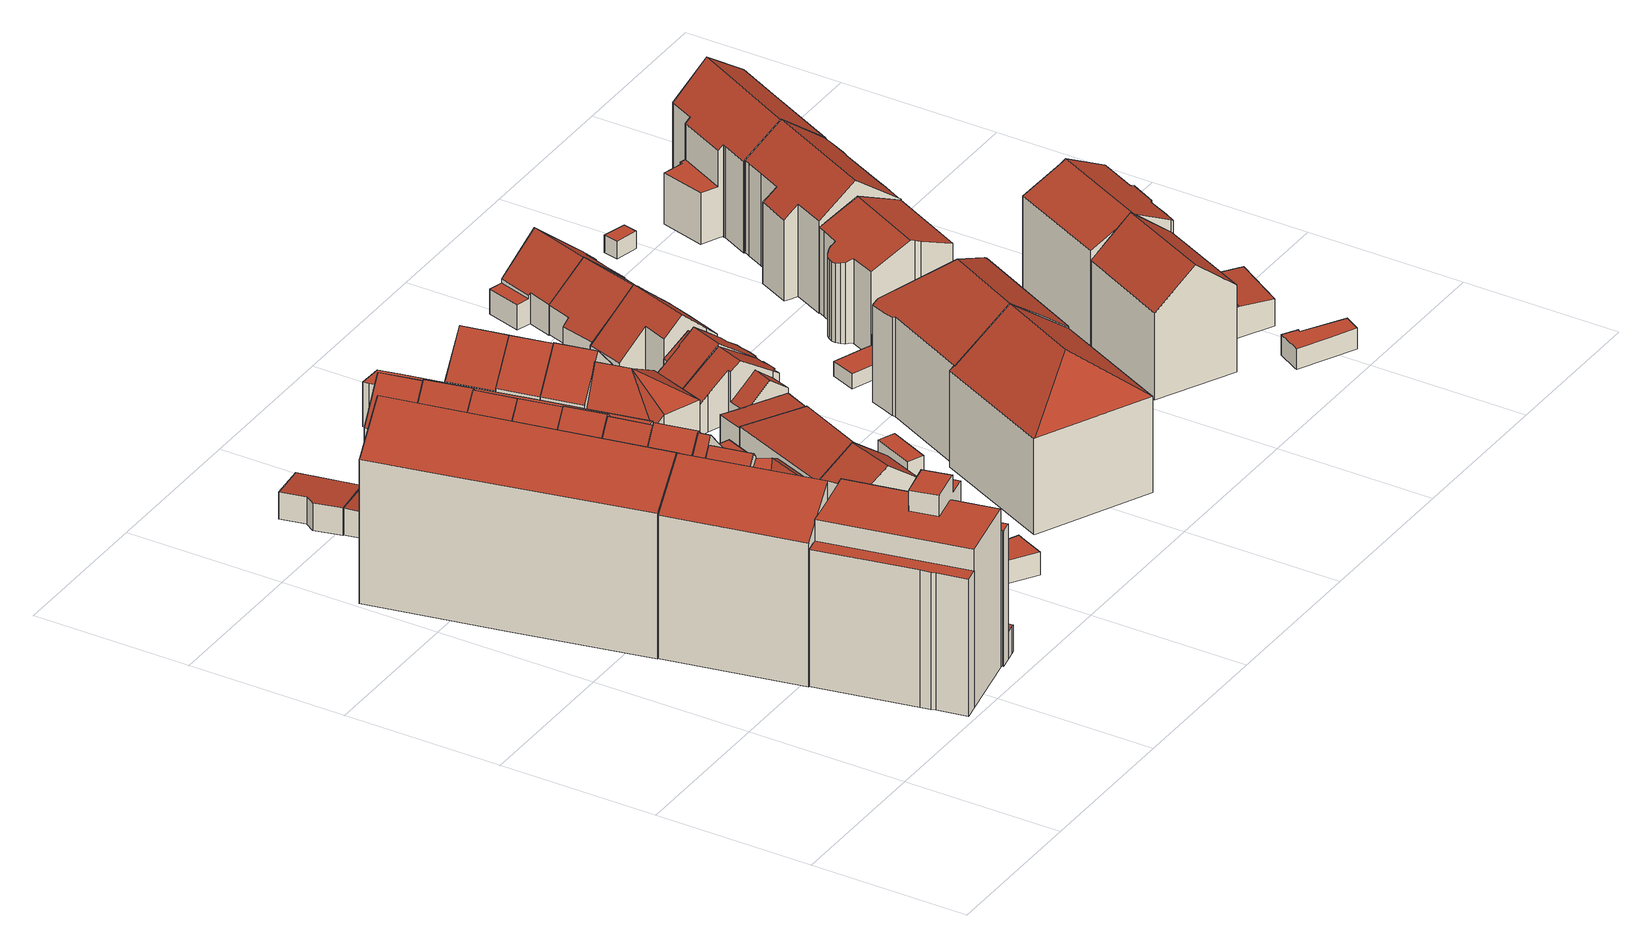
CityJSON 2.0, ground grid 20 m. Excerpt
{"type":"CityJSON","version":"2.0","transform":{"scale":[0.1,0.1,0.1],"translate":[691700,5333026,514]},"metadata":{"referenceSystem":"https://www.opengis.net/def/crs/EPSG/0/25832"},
"CityObjects":{
"building1":{"type":"Building","attributes":{"Gemeindeschluessel":"09162000","HoeheDach":"538.240","HoeheGrund":"514.840","Methode":"2000","NiedrigsteTraufeDesGebaeudes":"518.310","Geometrietyp2DReferenz":"3000","function":"31001_1000","roofType":"1000","measuredHeight":23.4,"storeysAboveGround":7},"geometry":[{"type":"MultiSurface","lod":"2","boundaries":[[[0,1,2,3,4,5]],[[6,7,8,9]],[[4,10,11,5]],[[12,13,14,15,16,8,7,17]],[[18,19,20,21]],[[22,23,2,1,24,25]],[[7,26,27,17]],[[21,20,28,29]],[[30,31,32,10,4,3]],[[33,34,35,36]],[[37,38,39,40]],[[15,14,41,42,43,38]],[[44,45,46,47]],[[12,17,27,48,49,45,44,50]],[[40,39,51,52]],[[53,54,55,56]],[[55,54,57,35,34,58,59]],[[60,61,49,48]],[[62,63,64,28]],[[56,55,59,65]],[[66,62,28,20,19,67]],[[29,28,64,68,34,33]],[[34,68,69,58]],[[43,42,70,71]],[[68,64,63,60,48,27,26,69]],[[72,50,73,32,31]],[[65,59,58,74]],[[73,47,46,61,60,63,62,66,75,32]],[[41,76,70,42]],[[77,16,15,38,37]],[[9,8,16,77]],[[78,79,67,19,18]],[[11,10,32,75]],[[24,1,0,80]],[[74,58,69,26,7,6]],[[30,3,2,23]],[[72,81,76,13,12,50]],[[46,45,49,61]],[[81,52,51,71,70,76]],[[82,83,79,78]],[[22,25,83,82]],[[81,72,31,30,23,22,82,78,18,21,29,33,36,84,53,56,65,74,6,9,77,37,40,52]],[[73,50,44,47]],[[66,67,79,80,0,5,11,75]],[[43,71,51,39,38]],[[41,14,13,76]],[[36,35,57,84]],[[84,57,54,53]],[[79,83,25,24,80]]],"semantics":{"surfaces":[{"type":"RoofSurface"},{"type":"WallSurface"},{"type":"GroundSurface"}],"values":[0,1,1,0,1,1,1,1,1,1,1,1,1,1,1,1,0,1,1,1,0,1,1,1,0,1,1,1,0,1,1,1,0,1,1,1,1,0,1,1,1,2,0,1,0,1,1,1,0]}}]},
"building2":{"type":"Building","attributes":{"Gemeindeschluessel":"09162000","HoeheDach":"537.872","HoeheGrund":"514.764","Methode":"1000","NiedrigsteTraufeDesGebaeudes":"533.471","Geometrietyp2DReferenz":"3000","function":"31001_1000","roofType":"3100","measuredHeight":23.11,"storeysAboveGround":4},"geometry":[{"type":"MultiSurface","lod":"2","boundaries":[[[85,86,87,88]],[[89,90,91,9]],[[92,93,86,85,94,95]],[[96,97,98,93,92]],[[99,96,92,95]],[[88,87,90,89]],[[100,97,96,99]],[[101,100,99,95,94,85,88,89,9]],[[98,91,90,87,86,93]],[[100,101,9,91,98,97]]],"semantics":{"surfaces":[{"type":"WallSurface"},{"type":"RoofSurface"},{"type":"GroundSurface"}],"values":[0,0,0,1,0,0,0,2,1,0]}}]},
"building3":{"type":"Building","attributes":{"Gemeindeschluessel":"09162000","HoeheDach":"537.951","HoeheGrund":"514.690","Methode":"1000","NiedrigsteTraufeDesGebaeudes":"533.495","Geometrietyp2DReferenz":"3000","function":"31001_1000","roofType":"3100","measuredHeight":23.26,"storeysAboveGround":6},"geometry":[{"type":"MultiSurface","lod":"2","boundaries":[[[102,103,104,105]],[[106,107,108,109]],[[110,111,112,113,114,115,116,117]],[[118,119,120,121]],[[122,123,124,112,111,110,117,125]],[[126,127,128,129]],[[124,130,131,86,113,112]],[[113,86,132,108,107,133,134,120,119,104,103,128,127,114]],[[117,116,115,135,136,125]],[[137,132,86,131]],[[115,114,127,126,138,135]],[[129,128,103,102]],[[105,104,119,118]],[[121,120,134,139]],[[140,133,107,106]],[[130,124,123,122,125,136,135,138,126,129,102,105,118,121,139,140,106,109,137,131]],[[139,134,133,140]],[[109,108,132,137]]],"semantics":{"surfaces":[{"type":"WallSurface"},{"type":"RoofSurface"},{"type":"GroundSurface"}],"values":[0,0,1,0,0,0,0,1,0,0,0,0,0,0,0,2,0,0]}}]},
"building4":{"type":"Building","attributes":{"Gemeindeschluessel":"09162000","HoeheDach":"518.486","HoeheGrund":"514.750","Methode":"2000","NiedrigsteTraufeDesGebaeudes":"517.344","Geometrietyp2DReferenz":"3000","function":"31001_2000","roofType":"1000","measuredHeight":3.74},"geometry":[{"type":"MultiSurface","lod":"2","boundaries":[[[141,142,143,144,145,146]],[[142,141,146,147,148,149,150,151]],[[151,152,143,142]],[[145,144,143,152,153,154,155,156]],[[156,155,148,147]],[[150,153,152,151]],[[148,155,154,149]],[[146,145,156,147]],[[149,154,153,150]]],"semantics":{"surfaces":[{"type":"WallSurface"},{"type":"GroundSurface"},{"type":"RoofSurface"}],"values":[0,1,0,2,0,0,0,0,0]}}]},
"building5":{"type":"Building","attributes":{"Gemeindeschluessel":"09162000","HoeheDach":"518.315","HoeheGrund":"514.810","Methode":"1000","NiedrigsteTraufeDesGebaeudes":"517.243","Geometrietyp2DReferenz":"3000","function":"51009_1610","roofType":"1000","measuredHeight":3.5},"geometry":[{"type":"MultiSurface","lod":"2","boundaries":[[[157,158,159,160]],[[161,162,158,157]],[[157,160,163,150,149,161]],[[163,164,153,150]],[[162,154,153,164,159,158]],[[160,159,164,163]],[[149,154,162,161]],[[150,153,154,149]]],"semantics":{"surfaces":[{"type":"WallSurface"},{"type":"GroundSurface"},{"type":"RoofSurface"}],"values":[0,0,1,0,2,0,0,0]}}]},
"building6":{"type":"Building","attributes":{"Gemeindeschluessel":"09162000","HoeheDach":"518.362","HoeheGrund":"514.770","Methode":"2000","NiedrigsteTraufeDesGebaeudes":"517.248","Geometrietyp2DReferenz":"3000","function":"51009_1610","roofType":"1000","measuredHeight":3.59},"geometry":[{"type":"MultiSurface","lod":"2","boundaries":[[[165,157,166,167,168,160]],[[169,170,171,159,172,173]],[[167,173,172,168]],[[157,165,160,159,171,170]],[[166,157,170,169,173,167]],[[168,172,159,160]]],"semantics":{"surfaces":[{"type":"GroundSurface"},{"type":"RoofSurface"},{"type":"WallSurface"}],"values":[0,1,2,2,2,2]}}]},
"building7":{"type":"Building","attributes":{"Gemeindeschluessel":"09162000","HoeheDach":"518.288","HoeheGrund":"514.710","Methode":"1000","NiedrigsteTraufeDesGebaeudes":"517.380","Geometrietyp2DReferenz":"3000","function":"31001_2000","roofType":"1000","measuredHeight":3.58},"geometry":[{"type":"MultiSurface","lod":"2","boundaries":[[[174,175,176,177]],[[178,179,180,181]],[[182,177,176,181,180,183,184]],[[182,173,174,177]],[[173,185,186,179,178,175,174]],[[176,175,178,181]],[[185,184,183,186]],[[179,186,183,180]],[[182,184,185,173]]],"semantics":{"surfaces":[{"type":"WallSurface"},{"type":"GroundSurface"},{"type":"RoofSurface"}],"values":[0,0,1,0,2,0,0,0,0]}}]},
"building8":{"type":"Building","attributes":{"Gemeindeschluessel":"09162000","HoeheDach":"518.030","HoeheGrund":"515.026","Methode":"1000","NiedrigsteTraufeDesGebaeudes":"518.030","Geometrietyp2DReferenz":"3000","function":"31001_2000","roofType":"1000","measuredHeight":3,"storeysAboveGround":1},"geometry":[{"type":"MultiSurface","lod":"2","boundaries":[[[187,188,189,190]],[[191,192,193,194]],[[195,196,188,187]],[[197,198,199,200]],[[200,199,192,191]],[[190,189,198,197]],[[194,193,196,195]],[[195,187,190,197,200,191,194]],[[193,192,199,198,189,188,196]]],"semantics":{"surfaces":[{"type":"WallSurface"},{"type":"GroundSurface"},{"type":"RoofSurface"}],"values":[0,0,0,0,0,0,0,1,2]}}]},
"building9":{"type":"Building","attributes":{"Gemeindeschluessel":"09162000","HoeheDach":"525.548","HoeheGrund":"515.003","Methode":"2000","NiedrigsteTraufeDesGebaeudes":"517.290","Geometrietyp2DReferenz":"3000","function":"31001_1000","roofType":"3100","measuredHeight":10.54,"storeysAboveGround":2},"geometry":[{"type":"MultiSurface","lod":"2","boundaries":[[[201,202,203,204,205,206]],[[207,208,209,210,211,212]],[[213,214,215,216]],[[217,202,201,208,207,218,219]],[[217,220,203,202]],[[204,203,220,213,216,212,211]],[[206,205,210,209]],[[218,207,212,216,215]],[[201,206,209,208]],[[205,204,211,210]],[[217,219,214,213,220]],[[218,215,214,219]]],"semantics":{"surfaces":[{"type":"WallSurface"},{"type":"RoofSurface"},{"type":"GroundSurface"}],"values":[0,0,1,2,0,1,1,0,0,0,0,0]}}]},
"building10":{"type":"Building","attributes":{"Gemeindeschluessel":"09162000","HoeheDach":"525.420","HoeheGrund":"514.950","Methode":"2000","NiedrigsteTraufeDesGebaeudes":"519.614","Geometrietyp2DReferenz":"3000","function":"31001_1000","roofType":"3100","measuredHeight":10.47,"storeysAboveGround":2},"geometry":[{"type":"MultiSurface","lod":"2","boundaries":[[[221,222,223,224,225,226,227,228,222,229]],[[226,225,230,231,232,233,234]],[[235,236,237,238]],[[239,235,238,240,241,242,243,244,233,232,231]],[[245,230,225,224]],[[228,227,226,234,246]],[[241,240,238,237,247,248]],[[249,246,234,233,244,243]],[[247,237,236,245,224,223,222]],[[248,247,222,221]],[[229,222,228,246,249]],[[235,239,231,230,245,236]],[[242,241,248,221,229,249,243]]],"semantics":{"surfaces":[{"type":"WallSurface"},{"type":"GroundSurface"},{"type":"RoofSurface"}],"values":[0,0,0,1,2,2,0,0,2,2,2,0,0]}}]},
"building11":{"type":"Building","attributes":{"Gemeindeschluessel":"09162000","HoeheDach":"523.490","HoeheGrund":"514.960","Methode":"2000","NiedrigsteTraufeDesGebaeudes":"517.960","Geometrietyp2DReferenz":"3000","function":"31001_1000","roofType":"3100","measuredHeight":8.53,"storeysAboveGround":2},"geometry":[{"type":"MultiSurface","lod":"2","boundaries":[[[250,251,252,253]],[[254,255,256,257,258]],[[259,260,261,262]],[[252,251,263,264,265]],[[250,266,267,263,251]],[[268,269,260,259]],[[268,259,262]],[[270,271,272,257,256]],[[250,253,273,274,275,276,255,254,266]],[[265,264,260,269,277,278]],[[276,275,279,280,271,270]],[[273,278,277,274]],[[276,270,256,255]],[[267,258,257,272,264,263]],[[275,274,277,269,268,262,261,279]],[[267,266,254,258]],[[271,280,272]],[[261,260,264,272,280,279]],[[273,253,252,265,278]]],"semantics":{"surfaces":[{"type":"WallSurface"},{"type":"RoofSurface"},{"type":"GroundSurface"}],"values":[0,0,0,1,0,0,1,1,2,1,0,0,0,1,0,0,0,1,0]}}]},
"building12":{"type":"Building","attributes":{"Gemeindeschluessel":"09162000","HoeheDach":"525.430","HoeheGrund":"514.960","Methode":"2000","NiedrigsteTraufeDesGebaeudes":"519.427","Geometrietyp2DReferenz":"3000","function":"31001_1000","roofType":"3100","measuredHeight":10.47,"storeysAboveGround":2},"geometry":[{"type":"MultiSurface","lod":"2","boundaries":[[[281,282,283,284,285]],[[208,286,207,287,288,289]],[[290,291,292,293,294,295]],[[289,288,287,281,285,296,292,291,290]],[[296,285,284,297,298,299]],[[283,282,218,300,297,284]],[[208,289,290,295]],[[293,292,296,299]],[[301,207,286,208,295,294,293,299,298,297,300,218]],[[207,301,218,282,281,287]]],"semantics":{"surfaces":[{"type":"RoofSurface"},{"type":"WallSurface"},{"type":"GroundSurface"}],"values":[0,1,1,0,1,1,1,1,2,1]}}]},
"building13":{"type":"Building","attributes":{"Gemeindeschluessel":"09162000","HoeheDach":"525.562","HoeheGrund":"515.020","Methode":"1000","NiedrigsteTraufeDesGebaeudes":"521.074","Geometrietyp2DReferenz":"3000","function":"31001_1000","roofType":"3100","measuredHeight":10.54,"storeysAboveGround":2},"geometry":[{"type":"MultiSurface","lod":"2","boundaries":[[[302,299,303,304,305,297]],[[299,302,297,306,307,308]],[[307,306,309,310]],[[311,310,309,305,304,303]],[[305,309,306,297]],[[308,307,310,311]],[[299,308,311,303]]],"semantics":{"surfaces":[{"type":"GroundSurface"},{"type":"WallSurface"},{"type":"RoofSurface"}],"values":[0,1,2,1,1,2,1]}}]},
"building14":{"type":"Building","attributes":{"Gemeindeschluessel":"09162000","HoeheDach":"525.482","HoeheGrund":"515.050","Methode":"1000","NiedrigsteTraufeDesGebaeudes":"521.035","Geometrietyp2DReferenz":"3000","function":"31001_1000","roofType":"3100","measuredHeight":10.43,"storeysAboveGround":2},"geometry":[{"type":"MultiSurface","lod":"2","boundaries":[[[312,313,314,315]],[[303,312,315,316]],[[313,317,318,314]],[[315,314,318,319,320,316]],[[304,303,316,320,319,305]],[[319,318,317,305]],[[303,304,305,317,313,312]]],"semantics":{"surfaces":[{"type":"RoofSurface"},{"type":"WallSurface"},{"type":"GroundSurface"}],"values":[0,1,0,1,2,1,1]}}]},
"building15":{"type":"Building","attributes":{"Gemeindeschluessel":"09162000","HoeheDach":"525.525","HoeheGrund":"515.040","Methode":"1000","NiedrigsteTraufeDesGebaeudes":"521.379","Geometrietyp2DReferenz":"3000","function":"31001_1000","roofType":"3100","measuredHeight":10.48,"storeysAboveGround":2},"geometry":[{"type":"MultiSurface","lod":"2","boundaries":[[[316,321,322,323]],[[316,320,319,324,314,321]],[[314,324,325,326]],[[327,325,324,319]],[[322,326,325,327,328,323]],[[320,316,323,328,327,319]],[[321,314,326,322]]],"semantics":{"surfaces":[{"type":"WallSurface"},{"type":"RoofSurface"},{"type":"GroundSurface"}],"values":[0,0,1,0,0,2,1]}}]},
"building16":{"type":"Building","attributes":{"Gemeindeschluessel":"09162000","HoeheDach":"525.669","HoeheGrund":"514.920","Methode":"1000","NiedrigsteTraufeDesGebaeudes":"520.845","Geometrietyp2DReferenz":"3000","function":"31001_1000","roofType":"3100","measuredHeight":10.75,"storeysAboveGround":2},"geometry":[{"type":"MultiSurface","lod":"2","boundaries":[[[329,330,331,332,333,334]],[[335,336,337,338,339,340]],[[333,332,337,336]],[[334,333,336,335]],[[338,337,332,331]],[[330,329,340,339,338,331]],[[329,334,335,340]]],"semantics":{"surfaces":[{"type":"WallSurface"},{"type":"RoofSurface"},{"type":"GroundSurface"}],"values":[0,0,1,1,0,2,0]}}]},
"building17":{"type":"Building","attributes":{"Gemeindeschluessel":"09162000","HoeheDach":"525.492","HoeheGrund":"514.880","Methode":"1000","NiedrigsteTraufeDesGebaeudes":"520.897","Geometrietyp2DReferenz":"3000","function":"31001_1000","roofType":"3100","measuredHeight":10.61,"storeysAboveGround":2},"geometry":[{"type":"MultiSurface","lod":"2","boundaries":[[[341,342,343,344,345,346]],[[340,339,338,347,348,335]],[[340,335,341,346]],[[348,347,343,342]],[[344,343,347,338]],[[339,340,346,345,344,338]],[[335,348,342,341]]],"semantics":{"surfaces":[{"type":"WallSurface"},{"type":"RoofSurface"},{"type":"GroundSurface"}],"values":[0,0,0,1,0,2,1]}}]},
"building18":{"type":"Building","attributes":{"Gemeindeschluessel":"09162000","HoeheDach":"522.491","HoeheGrund":"515.030","Methode":"1000","NiedrigsteTraufeDesGebaeudes":"519.083","Geometrietyp2DReferenz":"3000","function":"31001_1000","roofType":"3100","measuredHeight":7.46,"storeysAboveGround":1},"geometry":[{"type":"MultiSurface","lod":"2","boundaries":[[[349,350,351,352]],[[353,354,355,356,352,351]],[[357,358,349,352,356,355,359,360]],[[359,361,362,360]],[[360,362,363,357]],[[363,362,361,354,353,364]],[[364,353,351,350]],[[355,354,361,359]],[[358,357,363,364,350,349]]],"semantics":{"surfaces":[{"type":"WallSurface"},{"type":"GroundSurface"},{"type":"RoofSurface"}],"values":[0,0,1,0,0,2,2,0,0]}}]},
"building19":{"type":"Building","attributes":{"Gemeindeschluessel":"09162000","HoeheDach":"520.830","HoeheGrund":"514.990","Methode":"2000","NiedrigsteTraufeDesGebaeudes":"520.830","Geometrietyp2DReferenz":"3000","function":"51009_1610","roofType":"1000","measuredHeight":5.84},"geometry":[{"type":"MultiSurface","lod":"2","boundaries":[[[319,365,366,327]],[[297,284,367,305]],[[368,369,370,371]],[[372,373,283,300]],[[305,367,365,319]],[[374,375,376,377]],[[300,283,284,297]],[[378,379,375,374]],[[380,381,369,368]],[[371,370,382,383]],[[384,385,386,387]],[[383,382,385,384]],[[387,386,379,378]],[[377,376,373,372]],[[388,327,366,337,381,380]],[[369,381,337,366,365,367,284,283,373,376,375,379,386,385,382,370]],[[371,383,384,387,378,374,377,372,300,297,305,319,327,388,380,368]]],"semantics":{"surfaces":[{"type":"WallSurface"},{"type":"RoofSurface"},{"type":"GroundSurface"}],"values":[0,0,0,0,0,0,0,0,0,0,0,0,0,0,0,1,2]}}]},
"building20":{"type":"Building","attributes":{"Gemeindeschluessel":"09162000","HoeheDach":"517.000","HoeheGrund":"515.050","Methode":"2000","NiedrigsteTraufeDesGebaeudes":"517.000","Geometrietyp2DReferenz":"3000","function":"31001_2000","roofType":"1000","measuredHeight":1.95},"geometry":[{"type":"MultiSurface","lod":"2","boundaries":[[[389,390,391,392]],[[391,390,393,394]],[[392,391,394,395]],[[396,393,390,389]],[[395,396,389,392]],[[395,394,393,396]]],"semantics":{"surfaces":[{"type":"WallSurface"},{"type":"RoofSurface"},{"type":"GroundSurface"}],"values":[0,1,0,0,2,0]}}]},
"building21":{"type":"Building","attributes":{"Gemeindeschluessel":"09162000","HoeheDach":"519.052","HoeheGrund":"514.660","Methode":"2000","NiedrigsteTraufeDesGebaeudes":"518.020","Geometrietyp2DReferenz":"3000","function":"31001_1000","roofType":"9999","measuredHeight":4.39,"storeysAboveGround":1},"geometry":[{"type":"MultiSurface","lod":"2","boundaries":[[[397,398,399,400,401]],[[398,402,403,399]],[[404,405,403,402,406]],[[400,405,404,401]],[[401,404,406,397]],[[399,403,405,400]],[[397,406,402,398]]],"semantics":{"surfaces":[{"type":"GroundSurface"},{"type":"WallSurface"},{"type":"RoofSurface"}],"values":[0,1,2,1,1,1,1]}}]},
"building22":{"type":"Building","attributes":{"Gemeindeschluessel":"09162000","HoeheDach":"525.604","HoeheGrund":"515.070","Methode":"1000","NiedrigsteTraufeDesGebaeudes":"521.197","Geometrietyp2DReferenz":"3000","function":"31001_1000","roofType":"3100","measuredHeight":10.53,"storeysAboveGround":2},"geometry":[{"type":"MultiSurface","lod":"2","boundaries":[[[407,408,409,410]],[[411,412,413,414]],[[415,411,414,416,407,410]],[[417,409,408,418]],[[412,417,418,413]],[[413,418,408,407,416,414]],[[411,415,410,409,417,412]]],"semantics":{"surfaces":[{"type":"WallSurface"},{"type":"GroundSurface"},{"type":"RoofSurface"}],"values":[0,0,1,2,2,0,0]}}]},
"building23":{"type":"Building","attributes":{"Gemeindeschluessel":"09162000","HoeheDach":"524.940","HoeheGrund":"514.946","Methode":"2000","NiedrigsteTraufeDesGebaeudes":"519.459","Geometrietyp2DReferenz":"3000","function":"31001_1000","roofType":"3100","measuredHeight":9.99,"storeysAboveGround":2},"geometry":[{"type":"MultiSurface","lod":"2","boundaries":[[[419,420,421]],[[422,423,421]],[[421,423,424,425,426]],[[427,428,429,430]],[[420,431,429,428,422,421]],[[432,433,434,435]],[[436,431,420,419,437,438]],[[434,438,437,439,435]],[[430,429,431,436]],[[440,433,432,426,425]],[[434,433,440,441,427,430,436,438]],[[440,425,424,441]],[[422,428,427,441,424,423]],[[437,419,421,439]],[[432,435,439,421,426]]],"semantics":{"surfaces":[{"type":"RoofSurface"},{"type":"WallSurface"},{"type":"GroundSurface"}],"values":[0,0,0,1,0,1,1,1,1,1,2,1,1,0,0]}}]},
"building24":{"type":"Building","attributes":{"Gemeindeschluessel":"09162000","HoeheDach":"525.520","HoeheGrund":"515.090","Methode":"1000","NiedrigsteTraufeDesGebaeudes":"521.183","Geometrietyp2DReferenz":"3000","function":"31001_1000","roofType":"3100","measuredHeight":10.43,"storeysAboveGround":2},"geometry":[{"type":"MultiSurface","lod":"2","boundaries":[[[442,408,443,444]],[[413,442,444,445]],[[445,444,443,446,447,448]],[[446,443,408,407]],[[414,416,407,408,442,413]],[[414,413,445,448]],[[416,414,448,447,446,407]]],"semantics":{"surfaces":[{"type":"RoofSurface"},{"type":"WallSurface"},{"type":"GroundSurface"}],"values":[0,0,1,1,1,1,2]}}]},
"building25":{"type":"Building","attributes":{"Gemeindeschluessel":"09162000","HoeheDach":"525.517","HoeheGrund":"515.060","Methode":"1000","NiedrigsteTraufeDesGebaeudes":"520.872","Geometrietyp2DReferenz":"3000","function":"31001_1000","roofType":"3100","measuredHeight":10.46,"storeysAboveGround":2},"geometry":[{"type":"MultiSurface","lod":"2","boundaries":[[[449,444,450,451]],[[448,447,446,452,444,449]],[[453,454,452,446]],[[447,448,455,456,453,446]],[[448,449,451,455]],[[444,452,454,450]],[[451,450,454,453,456,455]]],"semantics":{"surfaces":[{"type":"RoofSurface"},{"type":"WallSurface"},{"type":"GroundSurface"}],"values":[0,1,1,2,1,0,1]}}]},
"building26":{"type":"Building","attributes":{"Gemeindeschluessel":"09162000","HoeheDach":"516.952","HoeheGrund":"514.650","Methode":"1000","NiedrigsteTraufeDesGebaeudes":"516.952","Geometrietyp2DReferenz":"3000","function":"31001_2000","roofType":"1000","measuredHeight":2.3},"geometry":[{"type":"MultiSurface","lod":"2","boundaries":[[[457,458,459,460]],[[461,462,458,457]],[[458,462,463,459]],[[460,459,463,464]],[[460,464,461,457]],[[464,463,462,461]]],"semantics":{"surfaces":[{"type":"WallSurface"},{"type":"RoofSurface"},{"type":"GroundSurface"}],"values":[0,0,1,0,2,0]}}]},
"building27":{"type":"Building","attributes":{"Gemeindeschluessel":"09162000","HoeheDach":"533.200","HoeheGrund":"514.670","Methode":"2000","NiedrigsteTraufeDesGebaeudes":"527.173","Geometrietyp2DReferenz":"3000","function":"31001_1000","roofType":"3200","measuredHeight":18.53,"storeysAboveGround":4},"geometry":[{"type":"MultiSurface","lod":"2","boundaries":[[[465,466,467,468]],[[469,470,467,466]],[[471,472,470,469]],[[473,474,475,476,477,478]],[[468,479,480]],[[480,479,470,472,481,475,474,473]],[[482,465,468,480,473,478]],[[468,467,470,479]],[[471,483,481,472]],[[465,482,478,477,476,483,471,469,466]],[[476,475,481,483]]],"semantics":{"surfaces":[{"type":"WallSurface"},{"type":"RoofSurface"},{"type":"GroundSurface"}],"values":[0,0,0,0,1,1,0,1,0,2,0]}}]},
"building28":{"type":"Building","attributes":{"Gemeindeschluessel":"09162000","HoeheDach":"518.948","HoeheGrund":"514.710","Methode":"1000","NiedrigsteTraufeDesGebaeudes":"517.776","Geometrietyp2DReferenz":"3000","function":"31001_1000","roofType":"1000","measuredHeight":4.24},"geometry":[{"type":"MultiSurface","lod":"2","boundaries":[[[399,484,485,398]],[[486,487,488,489,490,491]],[[492,493,484,399]],[[399,398,494,490,489,488,492]],[[484,493,487,486,491,495,485]],[[488,487,493,492]],[[485,495,491,490,494,398]]],"semantics":{"surfaces":[{"type":"WallSurface"},{"type":"GroundSurface"},{"type":"RoofSurface"}],"values":[0,0,0,1,2,0,0]}}]},
"building29":{"type":"Building","attributes":{"Gemeindeschluessel":"09162000","HoeheDach":"522.644","HoeheGrund":"514.840","Methode":"2000","NiedrigsteTraufeDesGebaeudes":"517.827","Geometrietyp2DReferenz":"3000","function":"31001_1000","roofType":"3100","measuredHeight":7.8,"storeysAboveGround":1},"geometry":[{"type":"MultiSurface","lod":"2","boundaries":[[[496,497,498,499,500]],[[501,502,503,504,497,496,505,506,507,508,509,510,511,512,513,514,515,516,517]],[[514,518,519,515]],[[520,521,522,523,524,525]],[[511,526,527,512]],[[522,521,499,498,528,529,530,523]],[[531,532,530,529,533,527,526]],[[534,535,517,516,515,519]],[[509,532,531,510]],[[524,523,530,532,509,508,507]],[[505,496,500,520,525,506]],[[503,502,501,536,537,538]],[[528,498,539,538,537,536,535,534,519,518,533,529]],[[517,535,536,501]],[[504,539,498,497]],[[510,531,526,511]],[[506,525,524,507]],[[533,518,514,513,512,527]],[[503,538,539,504]],[[500,499,521,520]]],"semantics":{"surfaces":[{"type":"WallSurface"},{"type":"GroundSurface"},{"type":"RoofSurface"}],"values":[0,1,0,2,0,0,2,0,0,0,0,0,2,0,0,0,0,0,0,2]}}]},
"building30":{"type":"Building","attributes":{"Gemeindeschluessel":"09162000","HoeheDach":"522.850","HoeheGrund":"514.900","Methode":"2000","NiedrigsteTraufeDesGebaeudes":"518.271","Geometrietyp2DReferenz":"3000","function":"31001_1000","roofType":"3100","measuredHeight":7.95,"storeysAboveGround":1},"geometry":[{"type":"MultiSurface","lod":"2","boundaries":[[[540,541,542,543]],[[544,545,546,547]],[[548,549,547,546,550,551]],[[552,553,554,555,556,557,558]],[[559,560,561,562,563,564,527]],[[548,551,518,565]],[[560,566,557,556,567,568,569,561]],[[568,567,570,571,572,573,569]],[[430,527,564,427]],[[556,555,570,567]],[[574,565,518,559,527,430]],[[427,564,563,575]],[[570,555,554,576,577,571]],[[547,549,548,565,574,430,427,575,578,579,580,581,577,576,554,553,552,540,543,582,544]],[[552,558,541,540]],[[518,551,550,546,545,583,542,541,558,557,566,560,559]],[[583,545,544,582,543,542]],[[581,572,571,577]],[[575,563,562,578]],[[562,561,569,573,580,579,578]],[[580,573,572,581]]],"semantics":{"surfaces":[{"type":"WallSurface"},{"type":"RoofSurface"},{"type":"GroundSurface"}],"values":[0,0,0,0,1,0,0,1,0,1,0,0,0,2,0,1,0,0,0,0,0]}}]},
"building31":{"type":"Building","attributes":{"Gemeindeschluessel":"09162000","HoeheDach":"533.240","HoeheGrund":"514.710","Methode":"2000","NiedrigsteTraufeDesGebaeudes":"527.302","Geometrietyp2DReferenz":"3000","function":"31001_1000","roofType":"3200","measuredHeight":18.53,"storeysAboveGround":4},"geometry":[{"type":"MultiSurface","lod":"2","boundaries":[[[466,584,585,586,587,588]],[[589,590,466,588,591,592,593,469]],[[594,595,596,597,598,599]],[[593,592,600,601,602,596,595,594,603,481,472]],[[604,603,594,599]],[[605,586,585,606,607,608]],[[591,588,587,586,605,600,592]],[[602,601,609,610,611,612,597,596]],[[469,593,472,471]],[[610,609,608,607]],[[483,481,603,604]],[[600,605,608,609,601]],[[471,472,481,483]],[[584,466,590,589,469,471,483,604,599,598,597,612,611,610,607,606,585]]],"semantics":{"surfaces":[{"type":"WallSurface"},{"type":"RoofSurface"},{"type":"GroundSurface"}],"values":[0,0,0,1,0,0,1,0,0,0,0,1,0,2]}}]},
"building32":{"type":"Building","attributes":{"Gemeindeschluessel":"09162000","HoeheDach":"523.006","HoeheGrund":"514.750","Methode":"2000","NiedrigsteTraufeDesGebaeudes":"517.523","Geometrietyp2DReferenz":"3000","function":"31001_1000","roofType":"3100","measuredHeight":8.26,"storeysAboveGround":1},"geometry":[{"type":"MultiSurface","lod":"2","boundaries":[[[613,614,615,616]],[[617,618,619,620]],[[621,622,623,615,614,624,625,626]],[[627,628,621,626,629,630]],[[620,619,631,632]],[[633,625,624,634,635,636,632,631]],[[630,629,637,638]],[[616,639,640,628,627,630,638,641,617,620,632,636,635,634,613]],[[616,615,623,639]],[[641,638,637,642,618,617]],[[634,624,614,613]],[[640,622,621,628]],[[642,637,629,626,625,633,631,619,618]],[[639,623,622,640]]],"semantics":{"surfaces":[{"type":"WallSurface"},{"type":"RoofSurface"},{"type":"GroundSurface"}],"values":[0,0,1,0,0,0,0,2,0,0,0,0,1,0]}}]},
"building33":{"type":"Building","attributes":{"Gemeindeschluessel":"09162000","HoeheDach":"522.890","HoeheGrund":"514.700","Methode":"2000","NiedrigsteTraufeDesGebaeudes":"517.601","Geometrietyp2DReferenz":"3000","function":"31001_1000","roofType":"3100","measuredHeight":8.19,"storeysAboveGround":1},"geometry":[{"type":"MultiSurface","lod":"2","boundaries":[[[643,644,645,646]],[[647,648,649,650]],[[651,631,652,653]],[[654,655,656,657,652,631]],[[658,646,645,654,631,651]],[[650,649,659,660]],[[645,644,661,659,649,648,655,654]],[[662,661,644,643]],[[650,660,662,643,646,658,651,653,663,664,665,647]],[[663,657,656,664]],[[660,659,661,662]],[[653,652,657,663]],[[655,648,647,665,664,656]]],"semantics":{"surfaces":[{"type":"WallSurface"},{"type":"RoofSurface"},{"type":"GroundSurface"}],"values":[0,0,0,1,0,0,1,0,2,0,0,0,0]}}]},
"building34":{"type":"Building","attributes":{"Gemeindeschluessel":"09162000","HoeheDach":"517.640","HoeheGrund":"514.660","Methode":"2000","NiedrigsteTraufeDesGebaeudes":"516.640","Geometrietyp2DReferenz":"3000","function":"31001_2000","roofType":"1000","measuredHeight":2.98},"geometry":[{"type":"MultiSurface","lod":"2","boundaries":[[[666,667,668,669,670,671,672]],[[673,674,675,676]],[[677,670,669,678]],[[679,680,681,675,674]],[[682,667,666,683]],[[683,684,673,676,685,686,677,678,687,682]],[[678,669,668,687]],[[684,683,666,672,679,674,673]],[[679,672,671,680]],[[687,668,667,682]],[[680,671,670,677,686,685,681]],[[676,675,681,685]]],"semantics":{"surfaces":[{"type":"RoofSurface"},{"type":"WallSurface"},{"type":"GroundSurface"}],"values":[0,1,1,0,1,2,1,1,1,1,1,1]}}]},
"building35":{"type":"Building","attributes":{"Gemeindeschluessel":"09162000","HoeheDach":"522.840","HoeheGrund":"514.600","Methode":"2000","NiedrigsteTraufeDesGebaeudes":"516.239","Geometrietyp2DReferenz":"3000","function":"31001_1000","roofType":"3100","measuredHeight":8.24,"storeysAboveGround":1},"geometry":[{"type":"MultiSurface","lod":"2","boundaries":[[[688,689,690,691]],[[691,690,692,693]],[[694,695,696,697,698,699,700,701,702,703,704]],[[705,656,706,707]],[[708,694,704,709]],[[710,711,689,688]],[[712,713,714,710,688,691,693,715,716,705,707,717,718,703,702,701,700,699]],[[713,719,720,714]],[[721,692,690,689,711,720,719,722,698,697,696,723]],[[723,696,695,724,706,656]],[[714,720,711,710]],[[712,722,719,713]],[[717,707,706,724,708,709,718]],[[718,709,704,703]],[[716,715,693,692,721,723,656,705]],[[699,698,722,712]],[[708,724,695,694]]],"semantics":{"surfaces":[{"type":"WallSurface"},{"type":"RoofSurface"},{"type":"GroundSurface"}],"values":[0,0,0,0,1,0,2,0,1,1,0,0,0,0,0,0,0]}}]},
"building36":{"type":"Building","attributes":{"Gemeindeschluessel":"09162000","HoeheDach":"530.540","HoeheGrund":"514.710","Methode":"1000","NiedrigsteTraufeDesGebaeudes":"526.031","Geometrietyp2DReferenz":"3000","function":"31001_1000","roofType":"3100","measuredHeight":15.83,"storeysAboveGround":3},"geometry":[{"type":"MultiSurface","lod":"2","boundaries":[[[725,726,727,728]],[[725,729,730,731,732,726]],[[733,734,735,736]],[[734,737,731,730,738,739,740,735]],[[727,726,732,731,737,734,733]],[[741,728,727,733,736,742]],[[729,725,728,741,742,740,739,738,730]],[[742,736,735,740]]],"semantics":{"surfaces":[{"type":"WallSurface"},{"type":"RoofSurface"},{"type":"GroundSurface"}],"values":[0,0,1,0,1,0,2,0]}}]},
"building37":{"type":"Building","attributes":{"Gemeindeschluessel":"09162000","HoeheDach":"528.100","HoeheGrund":"514.710","Methode":"2000","NiedrigsteTraufeDesGebaeudes":"524.961","Geometrietyp2DReferenz":"3000","function":"31001_1000","roofType":"3100","measuredHeight":13.39,"storeysAboveGround":3},"geometry":[{"type":"MultiSurface","lod":"2","boundaries":[[[743,744,745,746]],[[747,687,748,749,750,678]],[[751,752,753,754]],[[755,756,757,682]],[[755,682,687,747,678,758,759,760,761,762,763,751,754,764,743,746,765,766,767,768,769,770]],[[771,772,766,765,746,745]],[[764,773,744,743]],[[760,774,775,761]],[[767,776,777,768]],[[766,772,776,767]],[[762,778,779,763]],[[759,758,780,781,774,760]],[[754,753,773,764]],[[761,775,778,762]],[[763,779,752,751]],[[678,750,780,758]],[[748,757,756,782,783,749]],[[682,757,748,687]],[[749,783,777,776,772,771,745,744,773,753,752,779,778,775,774,781,780,750]],[[783,782,770,769,768,777]],[[770,782,756,755]]],"semantics":{"surfaces":[{"type":"WallSurface"},{"type":"GroundSurface"},{"type":"RoofSurface"}],"values":[0,0,0,0,1,0,0,0,0,0,0,0,0,0,0,0,2,0,2,0,0]}}]},
"building38":{"type":"Building","attributes":{"Gemeindeschluessel":"09162000","HoeheDach":"517.518","HoeheGrund":"514.840","Methode":"1000","NiedrigsteTraufeDesGebaeudes":"517.518","Geometrietyp2DReferenz":"3000","function":"31001_2000","roofType":"1000","measuredHeight":2.68},"geometry":[{"type":"MultiSurface","lod":"2","boundaries":[[[784,785,786,787]],[[787,786,788,789]],[[790,791,792,793,794,795]],[[791,790,795,796,797,784,787,789]],[[789,788,792,791]],[[797,798,785,784]],[[793,792,788,786,785,798,799,794]],[[794,799,798,797,796,795]]],"semantics":{"surfaces":[{"type":"WallSurface"},{"type":"GroundSurface"},{"type":"RoofSurface"}],"values":[0,0,0,1,0,0,2,0]}}]},
"building39":{"type":"Building","attributes":{"Gemeindeschluessel":"09162000","HoeheDach":"517.130","HoeheGrund":"514.750","Methode":"2000","NiedrigsteTraufeDesGebaeudes":"517.130","Geometrietyp2DReferenz":"3000","function":"31001_2000","roofType":"1000","measuredHeight":2.38},"geometry":[{"type":"MultiSurface","lod":"2","boundaries":[[[800,801,802,803]],[[803,804,805,800]],[[801,806,807,802]],[[802,807,804,803]],[[800,805,806,801]],[[804,807,806,805]]],"semantics":{"surfaces":[{"type":"GroundSurface"},{"type":"WallSurface"},{"type":"RoofSurface"}],"values":[0,1,1,1,1,2]}}]},
"building40":{"type":"Building","attributes":{"Gemeindeschluessel":"09162000","HoeheDach":"530.232","HoeheGrund":"514.430","Methode":"1000","NiedrigsteTraufeDesGebaeudes":"527.293","Geometrietyp2DReferenz":"3000","function":"31001_1000","roofType":"3100","measuredHeight":15.8,"storeysAboveGround":4},"geometry":[{"type":"MultiSurface","lod":"2","boundaries":[[[808,809,810,811]],[[812,813,814,815,816,817]],[[818,819,820,821]],[[822,823,824,825,818,821,826,813,812,817,808,811,827,828]],[[824,829,830,825]],[[825,830,819,818]],[[817,816,809,808]],[[822,831,832,823]],[[833,834,828,827,811,810]],[[826,835,814,813]],[[821,820,835,826]],[[823,832,829,824]],[[828,834,831,822]],[[814,835,820,819,830,829,832,831,834,833,815]],[[815,833,810,809,816]]],"semantics":{"surfaces":[{"type":"WallSurface"},{"type":"GroundSurface"},{"type":"RoofSurface"}],"values":[0,0,0,1,0,0,0,0,0,0,0,0,0,2,2]}}]},
"building41":{"type":"Building","attributes":{"Gemeindeschluessel":"09162000","HoeheDach":"530.340","HoeheGrund":"514.640","Methode":"2000","NiedrigsteTraufeDesGebaeudes":"525.141","Geometrietyp2DReferenz":"3000","function":"31001_1000","roofType":"3100","measuredHeight":15.7,"storeysAboveGround":3},"geometry":[{"type":"MultiSurface","lod":"2","boundaries":[[[836,837,838,839,840,841]],[[842,843,844,845]],[[838,837,846,847]],[[847,846,843,842]],[[848,849,850,851]],[[845,844,852,853]],[[854,855,856,857]],[[858,859,860,861,855,854]],[[862,863,864,860,859]],[[865,866,867,868]],[[869,870,871,872]],[[873,874,866,865]],[[868,867,841,840]],[[845,853,875,869,872,876,862,859,858,854,857,877,848,851,878,873,865,868,840,839,838,847,842]],[[875,879,870,869]],[[860,864,863,880,871,870,879,852,844,843,846,837,836,861]],[[881,874,873,878,851,850]],[[877,857,856,882,849,848]],[[876,880,863,862]],[[872,871,880,876]],[[882,856,855,861,836,841,867,866,874,881,850,849]],[[853,852,879,875]]],"semantics":{"surfaces":[{"type":"WallSurface"},{"type":"GroundSurface"},{"type":"RoofSurface"}],"values":[0,0,0,0,0,0,0,0,0,0,0,0,0,1,0,2,0,0,0,0,2,0]}}]},
"building42":{"type":"Building","attributes":{"Gemeindeschluessel":"09162000","HoeheDach":"518.778","HoeheGrund":"514.820","Methode":"1000","NiedrigsteTraufeDesGebaeudes":"518.250","Geometrietyp2DReferenz":"3000","function":"31001_2000","roofType":"3100","measuredHeight":3.96},"geometry":[{"type":"MultiSurface","lod":"2","boundaries":[[[883,884,885,886,887,888,889,890,891,892]],[[892,893,894,883]],[[895,896,893,892,891,890,889,897]],[[894,893,896,898]],[[884,883,894,898,899,885]],[[885,899,900,886]],[[887,886,900,901,902,888]],[[901,900,899,898,896,895,897,902]],[[888,902,897,889]]],"semantics":{"surfaces":[{"type":"GroundSurface"},{"type":"WallSurface"},{"type":"RoofSurface"}],"values":[0,1,1,2,1,1,1,2,1]}}]},
"building43":{"type":"Building","attributes":{"Gemeindeschluessel":"09162000","HoeheDach":"517.568","HoeheGrund":"514.995","Methode":"1000","NiedrigsteTraufeDesGebaeudes":"517.568","Geometrietyp2DReferenz":"3000","function":"51009_1610","roofType":"1000","measuredHeight":2.57},"geometry":[{"type":"MultiSurface","lod":"2","boundaries":[[[903,904,905,906]],[[907,908,904,903]],[[906,909,907,903]],[[906,905,910,909]],[[909,910,908,907]],[[904,908,910,905]]],"semantics":{"surfaces":[{"type":"WallSurface"},{"type":"GroundSurface"},{"type":"RoofSurface"}],"values":[0,0,1,0,0,2]}}]},
"building44":{"type":"Building","attributes":{"Gemeindeschluessel":"09162000","HoeheDach":"530.070","HoeheGrund":"514.540","Methode":"2000","NiedrigsteTraufeDesGebaeudes":"521.250","Geometrietyp2DReferenz":"3000","function":"31001_1000","roofType":"3100","measuredHeight":15.53,"storeysAboveGround":3},"geometry":[{"type":"MultiSurface","lod":"2","boundaries":[[[911,912,837,913,914,915]],[[916,917,918,919]],[[920,921,922,923,924,925,926]],[[927,928,929,930]],[[931,912,911,915,932,927,930,933,934,916,919,935,923,922,921,936,937,938]],[[932,939,928,927]],[[837,940,941,942,913]],[[935,943,924,923]],[[938,941,940,931]],[[919,918,943,935]],[[931,940,837,912]],[[942,941,938,937,936,944]],[[945,946,926,925]],[[930,929,947,933]],[[934,933,947,946,945,917,916]],[[915,914,939,932]],[[945,925,924,943,918,917]],[[914,913,942,944,920,926,946,947,929,928,939]],[[921,920,944,936]]],"semantics":{"surfaces":[{"type":"WallSurface"},{"type":"GroundSurface"},{"type":"RoofSurface"}],"values":[0,0,0,0,1,0,2,0,0,0,0,0,0,0,0,0,2,2,0]}}]}
},
"vertices":[
[264,57,154],[282,61,154],[280,71,154],[279,72,154],[279,76,154],[261,72,154],[215,210,8],[215,210,187],[231,213,187],[231,213,8],[279,76,159],[261,72,159],[268,127,187],[263,154,187],[245,150,187],[233,212,187],[231,212,187],[233,120,187],[255,25,8],[255,25,185],[255,27,185],[255,27,8],[287,32,8],[280,71,8],[282,61,43],[287,32,43],[215,210,215],[233,120,215],[252,27,185],[252,27,8],[279,72,8],[275,92,8],[275,92,159],[165,9,8],[165,9,187],[147,5,187],[147,5,8],[233,212,8],[233,212,43],[250,216,43],[250,216,8],[245,150,154],[237,192,154],[237,192,43],[240,122,218],[240,122,242],[248,86,242],[248,86,218],[196,112,215],[196,112,242],[268,127,218],[251,212,43],[251,212,8],[138,49,8],[138,49,187],[136,61,187],[136,61,8],[140,43,187],[128,192,187],[110,188,187],[204,77,215],[204,77,242],[240,85,185],[240,85,215],[252,27,215],[110,188,8],[258,88,185],[270,28,185],[165,9,215],[128,192,215],[254,195,154],[254,195,43],[268,127,8],[275,92,218],[128,192,8],[258,88,159],[263,154,154],[231,212,8],[270,28,8],[270,28,43],[264,57,43],[263,154,8],[282,31,8],[282,31,43],[140,43,8],
[185,383,8],[185,383,203],[200,313,203],[200,313,8],[213,306,8],[213,306,195],[231,213,196],[74,361,195],[135,373,239],[135,373,8],[74,361,8],[109,188,195],[169,200,237],[171,201,239],[109,188,8],[169,200,8],[171,201,8],
[132,698,7],[132,698,197],[138,668,197],[138,668,7],[165,536,7],[165,536,196],[177,481,196],[177,481,7],[24,599,196],[37,536,196],[74,361,197],[134,373,240],[66,716,240],[65,716,239],[4,702,196],[3,702,195],[124,665,7],[124,665,207],[124,662,207],[124,662,7],[24,599,7],[37,536,7],[74,361,7],[3,702,7],[111,725,7],[111,725,208],[126,728,197],[126,728,7],[134,373,7],[185,383,7],[165,479,204],[148,533,209],[138,588,208],[65,716,7],[4,702,7],[165,479,7],[66,716,7],[138,588,7],[148,533,7],
[141,651,8],[175,630,8],[175,630,39],[141,651,43],[124,662,45],[124,662,8],[124,665,8],[138,668,8],[132,698,8],[196,711,8],[212,637,8],[212,637,33],[196,711,33],[132,698,43],[138,668,43],[124,665,45],
[120,757,8],[120,757,43],[187,770,32],[187,770,8],[126,728,8],[126,728,43],[199,711,8],[199,711,32],
[121,757,8],[117,773,8],[114,789,8],[177,803,8],[117,773,43],[120,757,44],[121,757,43],[177,803,32],[114,789,43],
[106,824,43],[114,836,42],[114,836,7],[106,824,7],[107,868,42],[128,872,39],[128,872,7],[107,868,7],[114,789,7],[162,879,7],[177,803,7],[177,803,34],[162,879,34],
[317,186,10],[317,186,40],[453,124,40],[453,124,10],[435,86,10],[435,86,40],[374,125,40],[374,125,10],[297,141,10],[297,141,40],[451,120,10],[451,120,40],[450,118,40],[450,118,10],
[290,476,10],[305,479,10],[305,479,67],[304,479,65],[304,479,33],[290,476,33],[297,518,10],[282,515,10],[282,515,33],[296,518,33],[296,518,65],[297,518,67],[354,476,115],[396,485,72],[385,537,72],[344,528,115],[308,467,10],[385,537,10],[396,485,10],[308,467,67],
[311,452,67],[347,459,106],[355,461,97],[384,467,67],[399,470,56],[399,470,69],[384,467,84],[355,461,114],[311,452,69],[405,440,56],[405,440,9],[399,470,9],[396,485,9],[396,485,69],[361,430,9],[361,430,97],[366,410,97],[366,410,9],[390,436,9],[358,408,9],[321,401,9],[311,452,9],[308,467,9],[352,476,9],[390,436,67],[352,476,114],[358,408,106],[321,401,67],[308,467,69],
[394,309,10],[394,309,49],[359,323,84],[359,323,10],[406,440,10],[361,430,10],[361,430,52],[396,438,69],[406,440,63],[340,378,40],[340,378,67],[327,372,57],[327,372,40],[439,425,49],[375,394,95],[349,327,95],[439,426,10],[439,426,49],[331,355,40],[331,355,67],[366,410,91],[365,410,91],[366,408,95],[325,337,10],[331,352,10],[321,401,10],[366,410,10],[331,352,69],[325,337,68],[321,401,64],[365,410,95],
[340,527,114],[385,537,68],[380,562,68],[375,588,68],[330,579,114],[295,518,10],[297,518,70],[295,518,68],[282,515,54],[274,554,55],[287,557,68],[289,557,70],[289,557,10],[287,557,10],[274,554,10],[287,570,70],[375,588,10],[330,579,10],[287,570,10],[380,562,10],[340,527,10],
[331,579,10],[276,621,10],[320,630,10],[364,640,10],[375,588,71],[331,579,116],[287,570,71],[364,640,71],[320,630,116],[276,621,71],
[276,621,70],[320,630,115],[309,682,115],[265,673,70],[265,673,10],[364,640,70],[353,691,70],[353,691,10],[309,682,10],
[265,673,74],[254,724,74],[254,724,10],[353,691,74],[343,743,74],[299,733,115],[343,743,10],[299,733,10],
[254,724,9],[299,733,9],[343,743,9],[343,743,69],[299,733,117],[254,724,69],[243,781,69],[287,790,117],[331,799,68],[331,799,9],[287,790,9],[243,781,9],
[232,833,69],[276,842,115],[321,851,69],[321,851,9],[276,842,9],[232,833,9],[331,799,69],[287,790,115],
[398,304,10],[398,304,51],[420,362,51],[420,362,10],[461,343,85],[462,343,85],[462,343,10],[461,343,10],[477,267,10],[440,284,10],[499,326,10],[504,323,10],[499,326,55],[504,323,51],[477,267,55],[440,284,85],
[353,691,68],[343,743,68],[364,640,68],[315,877,10],[315,877,68],[314,884,68],[314,884,10],[409,568,10],[409,568,68],[383,697,10],[383,697,68],[393,646,68],[393,646,10],[372,748,10],[372,748,68],[321,851,10],[321,851,68],[344,883,68],[344,883,10],[350,857,10],[350,857,68],[360,806,68],[360,806,10],[331,799,10],
[471,507,10],[471,507,30],[458,475,30],[458,475,10],[442,518,30],[430,486,30],[430,486,10],[442,518,10],
[420,362,7],[472,494,7],[561,461,7],[499,326,7],[462,343,7],[472,494,51],[561,461,40],[462,343,45],[499,326,40],[420,362,50],
[471,715,11],[471,715,72],[482,664,72],[482,664,11],[393,646,11],[393,646,72],[383,697,72],[383,697,11],[437,655,11],[427,706,11],[437,655,116],[427,706,116],
[444,574,55],[490,557,55],[435,611,109],[516,630,56],[487,641,55],[486,641,55],[482,664,55],[426,653,109],[517,630,9],[517,630,55],[502,589,55],[502,589,9],[491,557,55],[393,646,55],[393,646,9],[409,568,9],[409,568,55],[491,557,9],[443,574,56],[443,574,9],[410,568,56],[482,664,9],[486,641,9],
[427,706,115],[460,766,72],[416,757,115],[372,748,72],[460,766,11],[416,757,11],[372,748,11],
[372,748,69],[405,814,115],[360,806,69],[460,766,69],[449,823,11],[449,823,69],[360,806,11],[405,814,11],
[553,306,6],[553,306,30],[533,315,30],[533,315,6],[576,357,6],[576,357,30],[555,366,30],[555,366,6],
[649,69,7],[722,221,7],[722,221,132],[649,69,132],[651,254,7],[651,254,192],[585,285,7],[585,285,137],[507,137,132],[579,288,132],[580,289,132],[580,289,7],[579,288,7],[507,137,7],[602,153,192],[508,136,133],[585,286,137],[508,136,7],[585,286,7],
[561,461,38],[472,494,49],[485,526,49],[519,514,45],[519,514,7],[485,526,7],[485,527,7],[485,527,49],[576,494,7],[576,494,38],[478,509,7],[478,509,49],
[576,494,8],[585,519,8],[585,519,54],[585,519,45],[576,494,45],[604,528,8],[597,525,8],[596,525,8],[593,516,8],[551,503,8],[519,514,8],[521,519,8],[528,539,8],[529,543,8],[503,553,8],[491,557,8],[502,589,8],[554,570,8],[606,552,8],[603,544,8],[604,543,8],[607,538,8],[606,552,48],[603,544,48],[551,503,65],[560,527,66],[541,534,49],[528,539,38],[521,519,38],[519,514,38],[491,557,48],[502,589,48],[560,527,72],[541,534,86],[528,539,77],[503,553,57],[529,543,77],[554,570,86],[604,543,48],[607,538,44],[604,528,44],[597,525,48],[596,525,48],[593,516,48],
[619,585,9],[619,585,48],[616,579,48],[616,579,9],[620,570,9],[620,570,43],[616,560,43],[616,560,9],[608,555,9],[609,556,9],[609,556,47],[608,555,48],[604,590,9],[607,599,9],[616,623,9],[616,623,49],[607,599,49],[607,599,59],[604,590,59],[555,570,89],[570,612,89],[551,619,73],[550,618,73],[531,625,58],[517,630,48],[606,552,9],[584,607,78],[584,607,66],[570,612,57],[551,619,43],[592,632,66],[560,644,43],[559,644,43],[556,633,43],[555,570,9],[531,625,9],[592,632,9],[560,644,9],[550,618,9],[551,619,9],[556,633,9],[559,644,9],[617,578,9],[617,578,47],
[723,222,7],[797,371,7],[797,371,134],[723,222,134],[722,221,134],[652,254,7],[688,237,7],[688,237,163],[652,254,192],[651,254,191],[637,397,135],[642,409,134],[650,430,133],[650,430,7],[642,409,7],[637,397,7],[700,351,192],[657,427,139],[652,430,134],[637,393,137],[637,393,7],[794,372,136],[794,372,7],[734,400,7],[734,400,135],[732,398,137],[732,398,7],[657,427,7],[652,430,7],
[662,695,8],[662,695,41],[652,665,41],[652,665,8],[537,687,8],[537,687,35],[552,734,35],[552,734,8],[616,623,59],[631,618,45],[649,666,44],[659,696,44],[610,713,90],[584,635,90],[584,635,8],[616,623,8],[560,644,68],[560,644,8],[555,733,38],[555,733,8],[556,732,39],[659,696,8],[610,713,8],[556,732,8],[572,675,68],[572,675,8],[649,666,8],[631,618,8],[541,686,8],[541,686,39],
[670,723,7],[670,723,40],[659,696,42],[659,696,7],[686,770,7],[686,770,38],[680,752,38],[680,752,7],[555,733,7],[567,778,37],[567,778,7],[610,713,89],[632,790,89],[586,807,46],[576,776,45],[610,713,7],[683,752,36],[683,752,7],[672,722,38],[672,722,7],[576,776,7],[586,807,7],[632,790,7],
[777,421,36],[788,450,36],[781,454,36],[729,479,36],[727,474,36],[725,475,36],[713,444,36],[662,463,7],[662,463,26],[674,494,26],[674,494,7],[727,474,7],[729,479,7],[713,444,26],[725,475,26],[715,479,26],[788,450,7],[777,421,7],[713,444,7],[715,479,7],[725,475,7],[781,454,7],
[699,798,6],[699,798,35],[695,799,39],[695,799,6],[686,770,39],[686,770,6],[607,881,39],[607,881,44],[657,869,88],[706,856,44],[729,850,24],[729,850,6],[706,856,6],[657,869,6],[607,881,6],[590,886,6],[590,886,39],[586,807,6],[596,837,46],[596,837,6],[594,838,39],[577,843,39],[710,827,6],[710,827,34],[725,830,6],[710,834,6],[708,828,6],[661,780,6],[632,790,6],[594,838,6],[577,843,6],[710,834,36],[708,828,36],[661,780,62],[725,830,22],[632,790,88],[594,838,44],
[949,201,7],[949,201,121],[909,117,121],[909,117,7],[965,234,7],[965,235,7],[965,235,121],[965,234,121],[861,141,165],[917,258,165],[870,281,121],[813,165,120],[923,255,160],[923,255,7],[917,258,7],[870,281,7],[861,141,7],[813,165,7],
[751,547,7],[751,547,113],[756,547,115],[756,547,7],[776,456,7],[781,454,139],[776,456,141],[729,479,118],[738,538,7],[738,538,110],[741,542,110],[741,542,7],[827,433,7],[827,433,117],[788,450,135],[743,510,7],[742,512,7],[737,517,7],[735,522,7],[734,528,7],[735,533,7],[746,545,7],[759,546,7],[762,545,7],[774,567,7],[778,575,7],[824,553,7],[874,528,7],[759,546,116],[762,545,118],[746,545,111],[737,517,113],[735,522,112],[774,567,118],[778,575,118],[734,528,110],[735,533,110],[743,510,117],[742,512,116],[874,528,117],[824,553,141],
[981,81,8],[981,81,35],[979,78,35],[979,78,8],[1029,47,35],[1029,47,8],[984,43,8],[1017,27,8],[1017,27,35],[984,43,35],[946,62,35],[946,62,8],[948,66,8],[963,92,8],[963,92,35],[948,66,35],
[757,822,8],[761,841,8],[790,833,8],[786,815,8],[786,815,31],[757,822,31],[761,841,31],[790,833,31],
[929,404,4],[929,404,133],[973,382,158],[973,382,4],[921,256,4],[965,235,4],[965,235,137],[921,256,162],[870,281,133],[870,281,4],[988,275,4],[988,275,135],[975,247,135],[975,247,4],[1027,356,4],[1005,311,4],[1010,309,4],[994,277,4],[968,234,4],[980,379,4],[1027,357,4],[1010,309,133],[994,277,133],[1027,356,135],[1005,311,135],[980,379,162],[1027,357,135],[968,234,135],
[887,689,163],[939,664,119],[939,664,6],[887,689,6],[844,710,6],[844,710,126],[939,661,6],[939,661,117],[936,655,117],[936,655,6],[937,661,119],[937,661,6],[780,621,6],[780,621,111],[799,660,112],[799,660,6],[926,633,117],[926,633,6],[778,575,6],[778,575,126],[796,613,126],[796,613,6],[821,554,6],[874,528,6],[874,528,118],[821,554,163],[875,528,6],[875,528,116],[875,528,117],[829,681,6],[829,681,126],[840,702,126],[840,702,6],[922,628,6],[922,628,118],[890,562,118],[890,562,6],[815,652,6],[815,652,126],[923,627,6],[891,561,6],[786,618,6],[805,657,6],[923,627,117],[891,561,117],[805,657,117],[786,618,117],
[1011,129,8],[971,150,8],[950,160,8],[965,192,8],[949,200,8],[949,201,8],[965,235,8],[969,233,8],[1010,213,8],[1051,193,8],[1051,193,43],[1011,129,43],[969,233,43],[1010,213,48],[965,235,42],[971,150,48],[950,160,45],[965,192,45],[949,200,43],[949,201,43],
[1015,401,10],[1015,401,36],[988,414,36],[988,414,10],[1030,431,10],[1030,431,36],[1003,444,10],[1003,444,36],
[888,689,5],[939,664,5],[888,689,161],[844,710,125],[844,710,5],[834,761,5],[834,761,72],[849,817,72],[849,817,5],[892,809,124],[892,809,5],[885,811,5],[877,813,5],[877,813,72],[885,811,72],[885,811,119],[860,745,5],[860,745,124],[860,746,124],[860,746,5],[986,759,5],[843,711,5],[861,748,5],[855,751,5],[876,810,5],[908,841,5],[957,827,5],[1013,813,5],[843,711,124],[986,759,119],[1013,813,119],[957,827,161],[876,810,72],[908,841,124],[855,751,72],[855,751,119],[861,748,124]
]}
